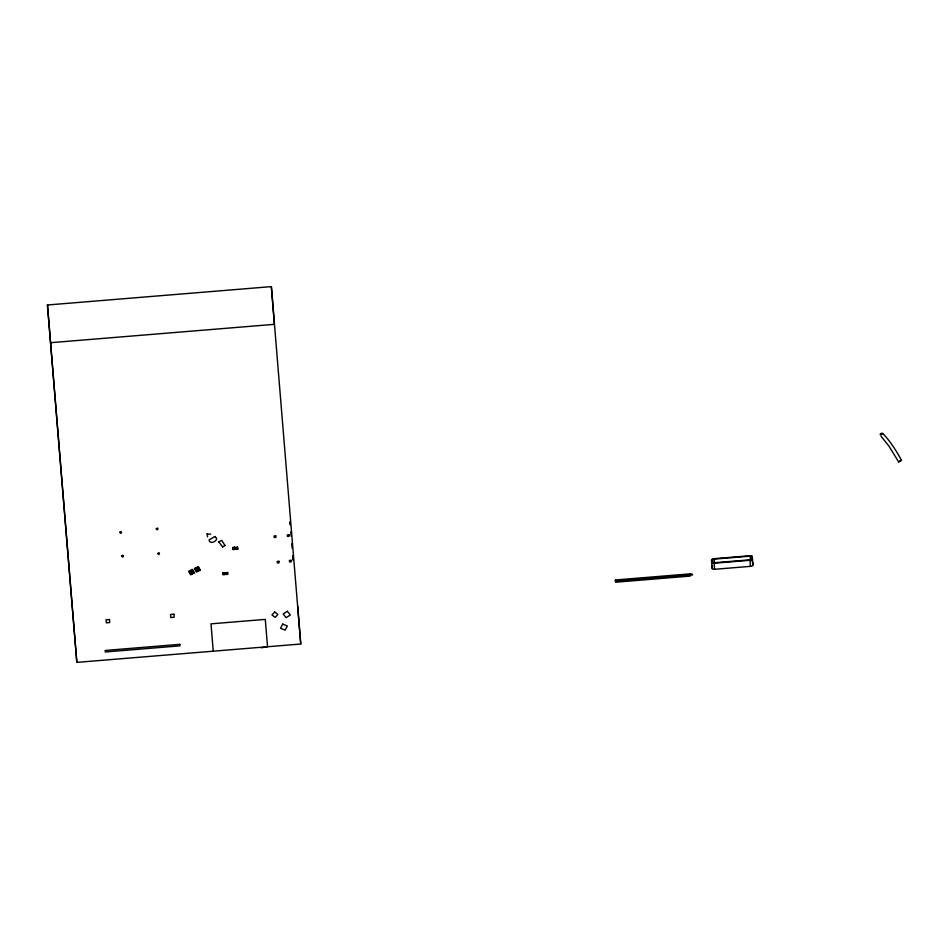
<?xml version="1.0" encoding="UTF-8"?>
<svg xmlns="http://www.w3.org/2000/svg" width="949" height="949" viewBox="0 0 949 949"><rect width="100%" height="100%" fill="white"/><g stroke="black" fill="none" stroke-linecap="round" stroke-linejoin="round"><path stroke-width="1.42" d="M236.752 548.652L237.06 548.036M237.274 548.048L236.04 548.059M882.606 433.373C879.925 437.489 878.833 432.447 882.606 433.373A33.832 7.011 60.1 0 1 901.479 460.277L898.644 461.914L888.999 446.172L881.123 436.338M237.428 548.237L235.957 548.415L237.333 548.083M225.008 545.533L221.734 540.396L218.59 541.95M225.245 545.402L222.493 546.968M215.055 536.79C220.524 539.72 209.456 545.746 209.112 539.851L214.96 536.493M901.479 460.277L898.644 461.914M261.2 647.799L267.535 646.732L265.281 619.389L210.998 623.837L213.252 651.192M206.882 533.765A1.459 0.878 -4.6 0 0 207.297 534.109L210.702 534.085M47.45 304.985L271.367 286.622L300.75 644.015L76.833 662.378L47.45 304.985L76.833 662.378M50.487 342.708L274.403 324.333L271.367 286.622M232.813 547.858L234.676 547.193L234.854 549.4L232.956 549.554L232.766 547.348M235.755 548.819L237.701 549.174L235.803 549.329L235.66 547.62L237.523 546.956M234.533 547.893L233.063 548.522L234.581 548.486M235.862 547.775L237.38 547.656L237.499 549.02L235.981 549.139L235.827 547.359M234.605 548.736L233.134 549.376L234.652 549.246L234.462 546.956M224.676 574.394L223.11 574.015L224.676 574.394L224.533 572.615M227.523 574.169L225.969 573.777L227.523 574.169L227.38 572.377M714.134 558.653L750.125 555.711A2.028 0.902 -4.7 0 1 752.225 556.434L752.925 564.999A2.574 1.139 -4.7 0 1 750.457 566.351L714.573 569.293A2.278 1.008 -4.7 0 1 712.225 568.475L711.536 560.076A2.705 1.198 -4.7 0 1 714.134 558.653L714.538 563.516M711.536 560.076L711.726 562.401A2.278 1.008 -4.7 0 0 714.075 563.22L749.959 560.278A2.574 1.139 -4.7 0 0 752.427 558.925L752.225 556.434M615.391 579.981L690.03 573.86L690.22 576.09L615.581 582.212L615.415 580.219M690.137 575.165C689.425 573.801 692.995 573.516 692.509 574.964L615.498 581.286L615.438 580.48M234.498 547.49L234.652 549.246M218.863 541.998L222.683 546.98M750.125 555.711L750.529 560.562M749.959 560.278L750.457 566.351M714.075 563.22L714.573 569.293M290.228 524.678L289.991 521.784L290.204 524.429M290.821 531.914L291.177 536.256M291.77 543.492L292.15 548.261M292.743 555.497L293.099 559.839M237.558 547.466L237.701 549.174M752.925 564.999L752.735 562.52A2.028 0.902 -4.7 0 0 752.082 561.927M712.225 568.475L712.047 566.15A2.705 1.198 -4.7 0 1 712.213 565.675M297.713 606.292L300.75 644.015M292.814 556.138L293.122 560.1M237.357 547.229L237.499 549.02M232.98 547.585L233.134 549.376M225.862 572.508L226.004 574.287M223.015 572.745L223.157 574.525M207.297 534.109L207.511 536.826M119.823 532.306C121.401 535.722 122.611 529.554 119.823 532.306M121.78 556.007C123.358 559.424 124.556 553.255 121.78 556.007M156.277 528.771C157.854 532.187 159.052 526.019 156.277 528.771M157.783 553.469C159.361 556.885 160.559 550.717 157.783 553.469M190.642 571.156L191.484 571.393L190.642 571.156M191.651 572.888L192.481 573.113L191.651 572.888M196.49 568.368L197.333 568.593L196.49 568.368M197.499 570.1L198.329 570.325L197.499 570.1M282.731 624.086L280.513 628.25L285.115 630.16L287.333 626.008L282.731 624.086M274.736 612.022L271.972 614.94L275.174 617.372L277.938 614.442L274.736 612.022M287.417 611.286L283.193 613.932L286.064 617.669L290.287 615.035L287.417 611.286M192.517 569.483L188.614 571.334L190.619 574.797L194.521 572.947L192.517 569.483M198.353 566.683L194.462 568.546L196.467 572.01L200.358 570.147L198.353 566.683M192.327 570.005L189.207 571.5L189.812 572.532L192.92 571.049L192.327 570.005M198.163 567.217L195.055 568.712L195.648 569.744L198.768 568.261L198.163 567.217M193.323 571.737L190.203 573.232L190.808 574.264L193.928 572.781L193.323 571.737M199.171 568.949L196.052 570.444L196.657 571.476L199.776 569.993L199.171 568.949M275.779 535.877L274.083 536.007L274.202 537.525L275.898 537.395L275.779 535.877M289.006 534.785L287.31 534.928L287.44 536.446L289.137 536.304L289.006 534.785M278.899 561.31L277.203 561.452L277.333 562.971L279.03 562.828L278.899 561.31M291.118 560.313L289.421 560.456L289.54 561.974L291.236 561.832L291.118 560.313M224.735 572.852L222.837 573.006L222.979 574.714L224.877 574.548L224.735 572.852M227.594 572.615L225.696 572.769L225.826 574.477L227.736 574.323L227.594 572.615M224.569 573.042L223.086 573.671L224.569 573.042M227.416 572.805L225.933 573.433L227.416 572.805M750.173 556.161L714.17 559.115A1.684 0.747 -4.7 0 0 712.557 559.993L712.758 562.389L713.873 562.781L749.924 559.827A1.554 0.688 -4.7 0 0 751.406 559.008L751.169 556.411L750.173 556.161M109.455 619.507L106.063 619.792L106.312 622.829L109.704 622.544L109.455 619.507M173.916 614.217L170.523 614.501L170.773 617.538L174.165 617.265L173.916 614.217M179.812 644.335L105.173 650.456L105.303 651.975L179.942 645.854L179.812 644.335"/></g></svg>
